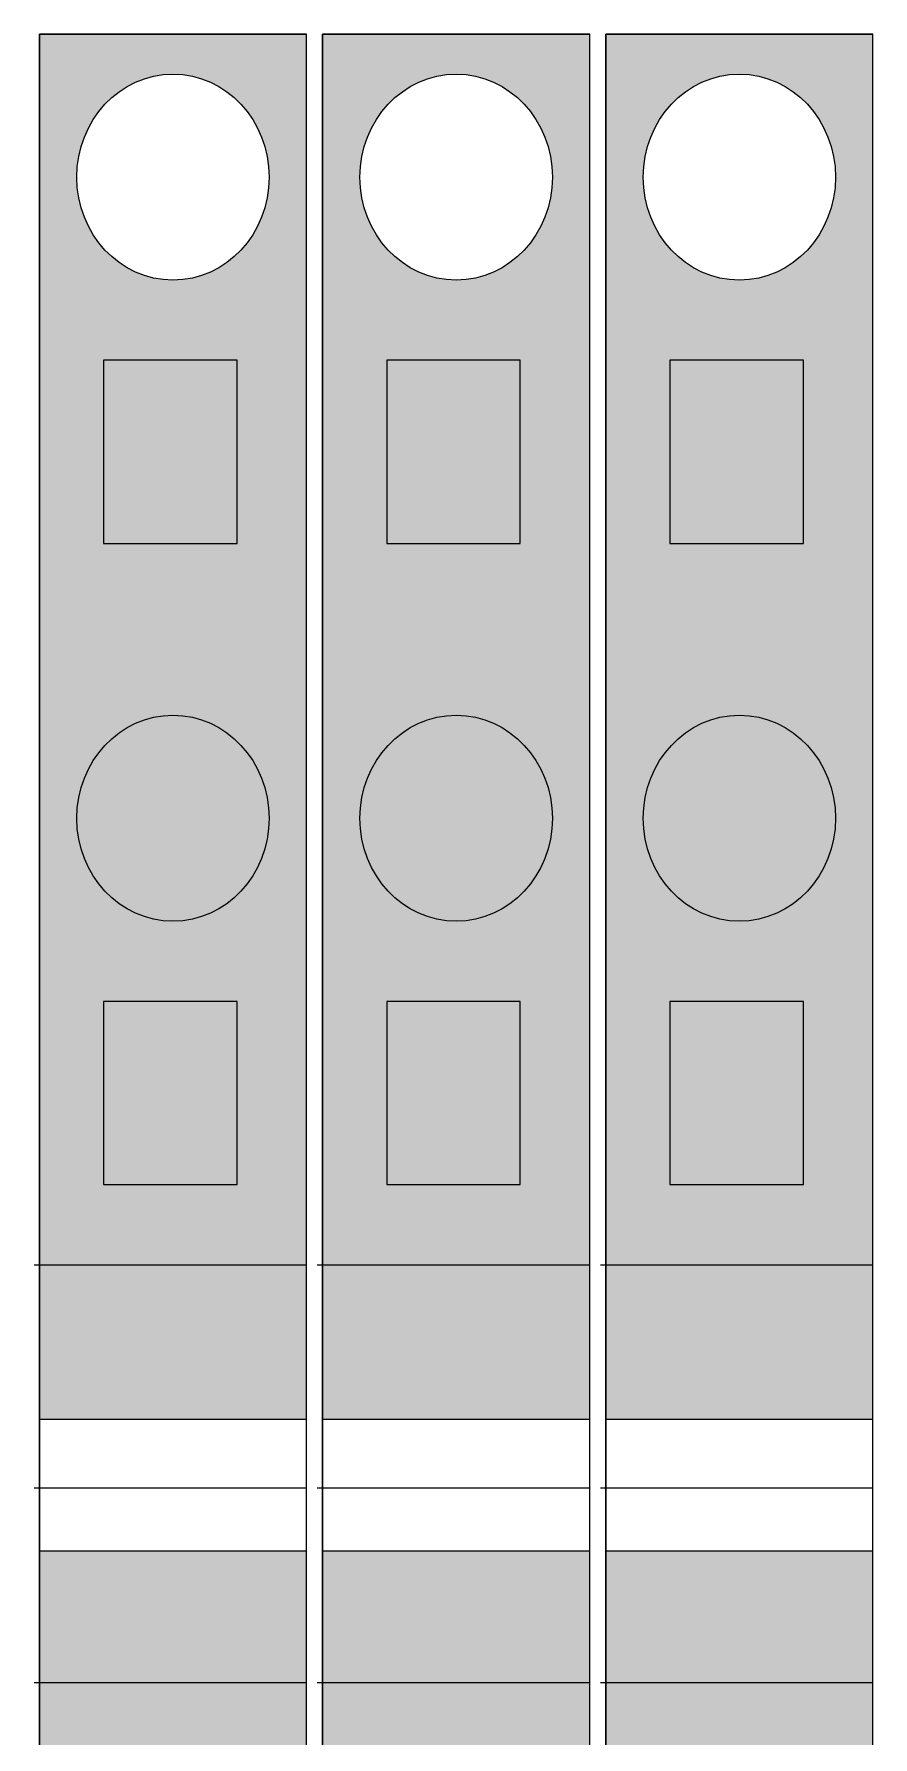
# Model space of a CAD drawing. Header units: millimetres. Extents: x 10 to 410, y 10 to 275.
# Drawn here: x 260.64 to 273.83, y 168.92 to 195.69 of the extents above; entities that cross this region are included whole.
import ezdxf

# ---------------------------------------------------------------- set-up
doc = ezdxf.new("R2010")
doc.units = ezdxf.units.MM
doc.linetypes.add('Caddy_Solid', pattern=[0])

# ---------------------------------------------------------------- blocks, each defined once
blk = doc.blocks.new('Blk229')
at = {"color": 253, "linetype": 'Caddy_Solid', "lineweight": 25, "true_color": 0xa0a0a4}
for p, q in [((263.836, 190.56), (261.736, 190.56)), ((261.736, 190.56), (261.736, 187.68)), ((263.836, 187.68), (263.836, 190.56)), ((261.736, 187.68), (263.836, 187.68))]:
    blk.add_line(p, q, dxfattribs=at)
blk = doc.blocks.new('Blk231')
at = {"color": 253, "linetype": 'Caddy_Solid', "lineweight": 25, "true_color": 0xa0a0a4}
for p, q in [((263.836, 180.48), (261.736, 180.48)), ((261.736, 180.48), (261.736, 177.6)), ((263.836, 177.6), (263.836, 180.48)), ((261.736, 177.6), (263.836, 177.6))]:
    blk.add_line(p, q, dxfattribs=at)
blk = doc.blocks.new('Blk233')
at = {"linetype": 'Caddy_Solid', "lineweight": 25}
for p, q in [((264.928, 195.69), (260.728, 195.69)), ((260.728, 195.69), (260.728, 150.69)), ((264.928, 150.69), (264.928, 195.69))]:
    blk.add_line(p, q, dxfattribs=at)
blk = doc.blocks.new('Blk234')
at = {"linetype": 'Caddy_Solid', "lineweight": 25}
for p, q in [((263.836, 190.56), (261.736, 190.56)), ((261.736, 190.56), (261.736, 187.68)), ((263.836, 187.68), (263.836, 190.56)), ((261.736, 187.68), (263.836, 187.68))]:
    blk.add_line(p, q, dxfattribs=at)
blk = doc.blocks.new('Blk235')
at = {"linetype": 'Caddy_Solid', "lineweight": 25}
for p, q in [((263.836, 180.48), (261.736, 180.48)), ((261.736, 180.48), (261.736, 177.6)), ((263.836, 177.6), (263.836, 180.48)), ((261.736, 177.6), (263.836, 177.6))]:
    blk.add_line(p, q, dxfattribs=at)
blk = doc.blocks.new('Blk228')
for color, points in [(253, [(264.928, 195.69), (264.928, 176.34), (260.728, 176.34), (260.728, 195.69), (264.928, 195.69), (263.836, 187.68), (261.736, 187.68), (261.736, 190.56), (263.836, 190.56), (263.836, 187.68), (264.928, 195.69), (262.96, 184.974), (262.828, 184.98), (262.696, 184.974), (262.565, 184.955), (262.437, 184.925), (262.311, 184.882), (262.189, 184.828), (262.072, 184.763), (261.961, 184.687), (261.856, 184.601), (261.759, 184.505), (261.67, 184.401), (261.589, 184.289), (261.519, 184.17), (261.458, 184.045), (261.407, 183.914), (261.368, 183.779), (261.339, 183.641), (261.322, 183.501), (261.316, 183.36), (261.322, 183.219), (261.339, 183.079), (261.368, 182.941), (261.407, 182.806), (261.458, 182.675), (261.519, 182.55), (261.589, 182.431), (261.67, 182.319), (261.759, 182.214), (261.856, 182.119), (261.961, 182.033), (262.072, 181.957), (262.189, 181.892), (262.311, 181.838), (262.437, 181.795), (262.565, 181.765), (262.696, 181.746), (262.828, 181.74), (262.96, 181.746), (263.091, 181.765), (263.219, 181.795), (263.345, 181.838), (263.467, 181.892), (263.584, 181.957), (263.695, 182.033), (263.8, 182.119), (263.897, 182.214), (263.986, 182.319), (264.067, 182.431), (264.137, 182.55), (264.198, 182.675), (264.249, 182.806), (264.288, 182.941), (264.317, 183.079), (264.334, 183.219), (264.34, 183.36), (264.334, 183.501), (264.317, 183.641), (264.288, 183.779), (264.249, 183.914), (264.198, 184.045), (264.137, 184.17), (264.067, 184.289), (263.986, 184.401), (263.897, 184.505), (263.8, 184.601), (263.695, 184.687), (263.584, 184.763), (263.467, 184.828), (263.345, 184.882), (263.219, 184.925), (263.091, 184.955), (262.96, 184.974), (264.928, 195.69), (263.836, 180.48), (261.736, 180.48), (261.736, 177.6), (263.836, 177.6), (263.836, 180.48), (264.928, 195.69), (262.828, 191.82), (262.96, 191.826), (263.091, 191.845), (263.219, 191.875), (263.345, 191.918), (263.467, 191.972), (263.584, 192.037), (263.695, 192.113), (263.8, 192.199), (263.897, 192.294), (263.986, 192.399), (264.067, 192.511), (264.137, 192.63), (264.198, 192.755), (264.249, 192.886), (264.288, 193.021), (264.317, 193.159), (264.334, 193.299), (264.34, 193.44), (264.334, 193.581), (264.317, 193.721), (264.288, 193.859), (264.249, 193.994), (264.198, 194.125), (264.137, 194.25), (264.067, 194.369), (263.986, 194.481), (263.897, 194.586), (263.8, 194.681), (263.695, 194.767), (263.584, 194.843), (263.467, 194.908), (263.345, 194.962), (263.219, 195.005), (263.091, 195.035), (262.96, 195.054), (262.828, 195.06), (262.696, 195.054), (262.565, 195.035), (262.437, 195.005), (262.311, 194.962), (262.189, 194.908), (262.072, 194.843), (261.961, 194.767), (261.856, 194.681), (261.759, 194.586), (261.67, 194.481), (261.589, 194.369), (261.519, 194.25), (261.458, 194.125), (261.407, 193.994), (261.368, 193.859), (261.339, 193.721), (261.322, 193.581), (261.316, 193.44), (261.322, 193.299), (261.339, 193.159), (261.368, 193.021), (261.407, 192.886), (261.458, 192.755), (261.519, 192.63), (261.589, 192.511), (261.67, 192.399), (261.759, 192.294), (261.856, 192.199), (261.961, 192.113), (262.072, 192.037), (262.189, 191.972), (262.311, 191.918), (262.437, 191.875), (262.565, 191.845), (262.696, 191.826), (262.828, 191.82)]), (9, [(264.928, 176.34), (264.928, 195.69), (260.728, 195.69), (260.728, 176.34), (264.928, 176.34), (263.345, 181.838), (263.467, 181.892), (263.584, 181.957), (263.695, 182.033), (263.8, 182.119), (263.897, 182.214), (263.986, 182.319), (264.067, 182.431), (264.137, 182.55), (264.198, 182.675), (264.249, 182.806), (264.288, 182.941), (264.317, 183.079), (264.334, 183.219), (264.34, 183.36), (264.334, 183.501), (264.317, 183.641), (264.288, 183.779), (264.249, 183.914), (264.198, 184.045), (264.137, 184.17), (264.067, 184.289), (263.986, 184.401), (263.897, 184.505), (263.8, 184.601), (263.695, 184.687), (263.584, 184.763), (263.467, 184.828), (263.345, 184.882), (263.219, 184.925), (263.091, 184.955), (262.96, 184.974), (262.828, 184.98), (262.696, 184.974), (262.565, 184.955), (262.437, 184.925), (262.311, 184.882), (262.189, 184.828), (262.072, 184.763), (261.961, 184.687), (261.856, 184.601), (261.759, 184.505), (261.67, 184.401), (261.589, 184.289), (261.519, 184.17), (261.458, 184.045), (261.407, 183.914), (261.368, 183.779), (261.339, 183.641), (261.322, 183.501), (261.316, 183.36), (261.322, 183.219), (261.339, 183.079), (261.368, 182.941), (261.407, 182.806), (261.458, 182.675), (261.519, 182.55), (261.589, 182.431), (261.67, 182.319), (261.759, 182.214), (261.856, 182.119), (261.961, 182.033), (262.072, 181.957), (262.189, 181.892), (262.311, 181.838), (262.437, 181.795), (262.565, 181.765), (262.696, 181.746), (262.828, 181.74), (262.96, 181.746), (263.091, 181.765), (263.219, 181.795), (263.345, 181.838), (264.928, 176.34), (263.836, 180.48), (261.736, 180.48), (261.736, 177.6), (263.836, 177.6), (263.836, 180.48), (264.928, 176.34), (263.836, 187.68), (261.736, 187.68), (261.736, 190.56), (263.836, 190.56), (263.836, 187.68), (264.928, 176.34), (262.96, 191.826), (262.828, 191.82), (262.696, 191.826), (262.565, 191.845), (262.437, 191.875), (262.311, 191.918), (262.189, 191.972), (262.072, 192.037), (261.961, 192.113), (261.856, 192.199), (261.759, 192.294), (261.67, 192.399), (261.589, 192.511), (261.519, 192.63), (261.458, 192.755), (261.407, 192.886), (261.368, 193.021), (261.339, 193.159), (261.322, 193.299), (261.316, 193.44), (261.322, 193.581), (261.339, 193.721), (261.368, 193.859), (261.407, 193.994), (261.458, 194.125), (261.519, 194.25), (261.589, 194.369), (261.67, 194.481), (261.759, 194.586), (261.856, 194.681), (261.961, 194.767), (262.072, 194.843), (262.189, 194.908), (262.311, 194.962), (262.437, 195.005), (262.565, 195.035), (262.696, 195.054), (262.828, 195.06), (262.96, 195.054), (263.091, 195.035), (263.219, 195.005), (263.345, 194.962), (263.467, 194.908), (263.584, 194.843), (263.695, 194.767), (263.8, 194.681), (263.897, 194.586), (263.986, 194.481), (264.067, 194.369), (264.137, 194.25), (264.198, 194.125), (264.249, 193.994), (264.288, 193.859), (264.317, 193.721), (264.334, 193.581), (264.34, 193.44), (264.334, 193.299), (264.317, 193.159), (264.288, 193.021), (264.249, 192.886), (264.198, 192.755), (264.137, 192.63), (264.067, 192.511), (263.986, 192.399), (263.897, 192.294), (263.8, 192.199), (263.695, 192.113), (263.584, 192.037), (263.467, 191.972), (263.345, 191.918), (263.219, 191.875), (263.091, 191.845), (262.96, 191.826)]), (253, [(260.728, 173.91), (264.928, 173.91), (264.928, 176.34), (260.728, 176.34)]), (9, [(264.928, 176.34), (260.728, 176.34), (260.728, 173.91), (264.928, 173.91)]), (253, [(260.728, 169.77), (264.928, 169.77), (264.928, 171.84), (260.728, 171.84)]), (9, [(260.728, 169.77), (264.928, 169.77), (264.928, 171.84), (260.728, 171.84)]), (253, [(264.928, 150.69), (264.928, 169.77), (260.728, 169.77), (260.728, 150.69), (264.928, 150.69), (263.5, 154.073), (263.611, 153.997), (263.716, 153.911), (263.813, 153.816), (263.902, 153.711), (263.983, 153.599), (264.053, 153.48), (264.114, 153.355), (264.165, 153.224), (264.205, 153.089), (264.233, 152.951), (264.25, 152.811), (264.256, 152.67), (264.25, 152.529), (264.233, 152.389), (264.205, 152.251), (264.165, 152.116), (264.114, 151.985), (264.053, 151.86), (263.983, 151.741), (263.902, 151.629), (263.813, 151.524), (263.716, 151.429), (263.611, 151.343), (263.5, 151.267), (263.383, 151.202), (263.261, 151.148), (263.135, 151.105), (263.007, 151.075), (262.876, 151.056), (262.744, 151.05), (262.612, 151.056), (262.481, 151.075), (262.353, 151.105), (262.227, 151.148), (262.105, 151.202), (261.988, 151.267), (261.877, 151.343), (261.772, 151.429), (261.675, 151.524), (261.586, 151.629), (261.506, 151.741), (261.435, 151.86), (261.374, 151.985), (261.323, 152.116), (261.284, 152.251), (261.255, 152.389), (261.238, 152.529), (261.232, 152.67), (261.238, 152.811), (261.255, 152.951), (261.284, 153.089), (261.323, 153.224), (261.374, 153.355), (261.435, 153.48), (261.506, 153.599), (261.586, 153.711), (261.675, 153.816), (261.772, 153.911), (261.877, 153.997), (261.988, 154.073), (262.105, 154.138), (262.227, 154.192), (262.353, 154.235), (262.481, 154.265), (262.612, 154.284), (262.744, 154.29), (262.876, 154.284), (263.007, 154.265), (263.135, 154.235), (263.261, 154.192), (263.383, 154.138), (263.5, 154.073), (264.928, 150.69), (263.836, 155.55), (261.736, 155.55), (261.736, 158.43), (263.836, 158.43), (263.836, 155.55), (264.928, 150.69), (263.007, 161.155), (262.876, 161.136), (262.744, 161.13), (262.612, 161.136), (262.481, 161.155), (262.353, 161.185), (262.227, 161.228), (262.105, 161.282), (261.988, 161.347), (261.877, 161.423), (261.772, 161.509), (261.675, 161.604), (261.586, 161.709), (261.506, 161.821), (261.435, 161.94), (261.374, 162.065), (261.323, 162.196), (261.284, 162.331), (261.255, 162.469), (261.238, 162.609), (261.232, 162.75), (261.238, 162.891), (261.255, 163.031), (261.284, 163.169), (261.323, 163.304), (261.374, 163.435), (261.435, 163.56), (261.506, 163.679), (261.586, 163.791), (261.675, 163.896), (261.772, 163.991), (261.877, 164.077), (261.988, 164.153), (262.105, 164.218), (262.227, 164.272), (262.353, 164.315), (262.481, 164.345), (262.612, 164.364), (262.744, 164.37), (262.876, 164.364), (263.007, 164.345), (263.135, 164.315), (263.261, 164.272), (263.383, 164.218), (263.5, 164.153), (263.611, 164.077), (263.716, 163.991), (263.813, 163.896), (263.902, 163.791), (263.983, 163.679), (264.053, 163.56), (264.114, 163.435), (264.165, 163.304), (264.205, 163.169), (264.233, 163.031), (264.25, 162.891), (264.256, 162.75), (264.25, 162.609), (264.233, 162.469), (264.205, 162.331), (264.165, 162.196), (264.114, 162.065), (264.053, 161.94), (263.983, 161.821), (263.902, 161.709), (263.813, 161.604), (263.716, 161.509), (263.611, 161.423), (263.5, 161.347), (263.383, 161.282), (263.261, 161.228), (263.135, 161.185), (263.007, 161.155), (264.928, 150.69), (263.836, 165.36), (261.736, 165.36), (261.736, 168.24), (263.836, 168.24), (263.836, 165.36)]), (9, [(264.928, 169.77), (264.928, 150.69), (260.728, 150.69), (260.728, 169.77), (264.928, 169.77), (263.135, 164.315), (263.261, 164.272), (263.383, 164.218), (263.5, 164.153), (263.611, 164.077), (263.716, 163.991), (263.813, 163.896), (263.902, 163.791), (263.983, 163.679), (264.053, 163.56), (264.114, 163.435), (264.165, 163.304), (264.205, 163.169), (264.233, 163.031), (264.25, 162.891), (264.256, 162.75), (264.25, 162.609), (264.233, 162.469), (264.205, 162.331), (264.165, 162.196), (264.114, 162.065), (264.053, 161.94), (263.983, 161.821), (263.902, 161.709), (263.813, 161.604), (263.716, 161.509), (263.611, 161.423), (263.5, 161.347), (263.383, 161.282), (263.261, 161.228), (263.135, 161.185), (263.007, 161.155), (262.876, 161.136), (262.744, 161.13), (262.612, 161.136), (262.481, 161.155), (262.353, 161.185), (262.227, 161.228), (262.105, 161.282), (261.988, 161.347), (261.877, 161.423), (261.772, 161.509), (261.675, 161.604), (261.586, 161.709), (261.506, 161.821), (261.435, 161.94), (261.374, 162.065), (261.323, 162.196), (261.284, 162.331), (261.255, 162.469), (261.238, 162.609), (261.232, 162.75), (261.238, 162.891), (261.255, 163.031), (261.284, 163.169), (261.323, 163.304), (261.374, 163.435), (261.435, 163.56), (261.506, 163.679), (261.586, 163.791), (261.675, 163.896), (261.772, 163.991), (261.877, 164.077), (261.988, 164.153), (262.105, 164.218), (262.227, 164.272), (262.353, 164.315), (262.481, 164.345), (262.612, 164.364), (262.744, 164.37), (262.876, 164.364), (263.007, 164.345), (263.135, 164.315), (264.928, 169.77), (263.836, 165.36), (261.736, 165.36), (261.736, 168.24), (263.836, 168.24), (263.836, 165.36), (264.928, 169.77), (263.836, 158.43), (261.736, 158.43), (261.736, 155.55), (263.836, 155.55), (263.836, 158.43), (264.928, 169.77), (262.876, 154.284), (262.744, 154.29), (262.612, 154.284), (262.481, 154.265), (262.353, 154.235), (262.227, 154.192), (262.105, 154.138), (261.988, 154.073), (261.877, 153.997), (261.772, 153.911), (261.675, 153.816), (261.586, 153.711), (261.506, 153.599), (261.435, 153.48), (261.374, 153.355), (261.323, 153.224), (261.284, 153.089), (261.255, 152.951), (261.238, 152.811), (261.232, 152.67), (261.238, 152.529), (261.255, 152.389), (261.284, 152.251), (261.323, 152.116), (261.374, 151.985), (261.435, 151.86), (261.506, 151.741), (261.586, 151.629), (261.675, 151.524), (261.772, 151.429), (261.877, 151.343), (261.988, 151.267), (262.105, 151.202), (262.227, 151.148), (262.353, 151.105), (262.481, 151.075), (262.612, 151.056), (262.744, 151.05), (262.876, 151.056), (263.007, 151.075), (263.135, 151.105), (263.261, 151.148), (263.383, 151.202), (263.5, 151.267), (263.611, 151.343), (263.716, 151.429), (263.813, 151.524), (263.902, 151.629), (263.983, 151.741), (264.053, 151.86), (264.114, 151.985), (264.165, 152.116), (264.205, 152.251), (264.233, 152.389), (264.25, 152.529), (264.256, 152.67), (264.25, 152.811), (264.233, 152.951), (264.205, 153.089), (264.165, 153.224), (264.114, 153.355), (264.053, 153.48), (263.983, 153.599), (263.902, 153.711), (263.813, 153.816), (263.716, 153.911), (263.611, 153.997), (263.5, 154.073), (263.383, 154.138), (263.261, 154.192), (263.135, 154.235), (263.007, 154.265), (262.876, 154.284)])]:
    blk.add_hatch(color=color).paths.add_polyline_path(points)
at = {"color": 253, "linetype": 'Caddy_Solid', "lineweight": 25, "true_color": 0xa0a0a4}
for p, q in [((260.728, 195.69), (264.928, 195.69)), ((260.728, 150.69), (260.728, 195.69)), ((260.644, 176.34), (264.928, 176.34)), ((260.728, 173.91), (264.928, 173.91)), ((260.644, 172.83), (264.928, 172.83)), ((260.728, 171.84), (264.928, 171.84)), ((260.644, 169.77), (264.928, 169.77))]:
    blk.add_line(p, q, dxfattribs=at)
at = {"linetype": 'Caddy_Solid', "lineweight": 25}
for p, q in [((260.728, 176.34), (264.928, 176.34)), ((260.728, 173.91), (264.928, 173.91)), ((260.728, 172.83), (264.928, 172.83)), ((260.728, 169.77), (264.928, 169.77))]:
    blk.add_line(p, q, dxfattribs=at)
at = {"color": 253, "linetype": 'Caddy_Solid', "lineweight": 25, "true_color": 0xa0a0a4}
for centre in [(262.828, 193.44), (262.828, 183.36)]:
    blk.add_ellipse(centre, major_axis=(0, 1.62), ratio=0.933334, dxfattribs=at)
at = {"linetype": 'Caddy_Solid', "lineweight": 25}
for centre in [(262.828, 193.44), (262.828, 183.36)]:
    blk.add_ellipse(centre, major_axis=(0, 1.62), ratio=0.933333, dxfattribs=at)
for name in ['Blk233', 'Blk229', 'Blk234', 'Blk231', 'Blk235']:
    blk.add_blockref(name, (0, 0, 1))
blk = doc.blocks.new('Blk239')
at = {"color": 253, "linetype": 'Caddy_Solid', "lineweight": 25, "true_color": 0xa0a0a4}
for p, q in [((268.288, 190.56), (266.188, 190.56)), ((266.188, 190.56), (266.188, 187.68)), ((268.288, 187.68), (268.288, 190.56)), ((266.188, 187.68), (268.288, 187.68))]:
    blk.add_line(p, q, dxfattribs=at)
blk = doc.blocks.new('Blk241')
at = {"color": 253, "linetype": 'Caddy_Solid', "lineweight": 25, "true_color": 0xa0a0a4}
for p, q in [((268.288, 180.48), (266.188, 180.48)), ((266.188, 180.48), (266.188, 177.6)), ((268.288, 177.6), (268.288, 180.48)), ((266.188, 177.6), (268.288, 177.6))]:
    blk.add_line(p, q, dxfattribs=at)
blk = doc.blocks.new('Blk243')
at = {"linetype": 'Caddy_Solid', "lineweight": 25}
for p, q in [((269.38, 195.69), (265.18, 195.69)), ((265.18, 195.69), (265.18, 150.69)), ((269.38, 150.69), (269.38, 195.69))]:
    blk.add_line(p, q, dxfattribs=at)
blk = doc.blocks.new('Blk244')
at = {"linetype": 'Caddy_Solid', "lineweight": 25}
for p, q in [((268.288, 190.56), (266.188, 190.56)), ((266.188, 190.56), (266.188, 187.68)), ((268.288, 187.68), (268.288, 190.56)), ((266.188, 187.68), (268.288, 187.68))]:
    blk.add_line(p, q, dxfattribs=at)
blk = doc.blocks.new('Blk245')
at = {"linetype": 'Caddy_Solid', "lineweight": 25}
for p, q in [((268.288, 180.48), (266.188, 180.48)), ((266.188, 180.48), (266.188, 177.6)), ((268.288, 177.6), (268.288, 180.48)), ((266.188, 177.6), (268.288, 177.6))]:
    blk.add_line(p, q, dxfattribs=at)
blk = doc.blocks.new('Blk238')
for color, points in [(253, [(269.38, 195.69), (269.38, 176.34), (265.18, 176.34), (265.18, 195.69), (269.38, 195.69), (268.288, 187.68), (266.188, 187.68), (266.188, 190.56), (268.288, 190.56), (268.288, 187.68), (269.38, 195.69), (267.412, 184.974), (267.28, 184.98), (267.148, 184.974), (267.017, 184.955), (266.889, 184.925), (266.763, 184.882), (266.641, 184.828), (266.524, 184.763), (266.413, 184.687), (266.308, 184.601), (266.211, 184.505), (266.122, 184.401), (266.041, 184.289), (265.971, 184.17), (265.91, 184.045), (265.859, 183.914), (265.82, 183.779), (265.791, 183.641), (265.774, 183.501), (265.768, 183.36), (265.774, 183.219), (265.791, 183.079), (265.82, 182.941), (265.859, 182.806), (265.91, 182.675), (265.971, 182.55), (266.041, 182.431), (266.122, 182.319), (266.211, 182.214), (266.308, 182.119), (266.413, 182.033), (266.524, 181.957), (266.641, 181.892), (266.763, 181.838), (266.889, 181.795), (267.017, 181.765), (267.148, 181.746), (267.28, 181.74), (267.412, 181.746), (267.543, 181.765), (267.671, 181.795), (267.797, 181.838), (267.919, 181.892), (268.036, 181.957), (268.147, 182.033), (268.252, 182.119), (268.349, 182.214), (268.438, 182.319), (268.519, 182.431), (268.589, 182.55), (268.65, 182.675), (268.701, 182.806), (268.74, 182.941), (268.769, 183.079), (268.786, 183.219), (268.792, 183.36), (268.786, 183.501), (268.769, 183.641), (268.74, 183.779), (268.701, 183.914), (268.65, 184.045), (268.589, 184.17), (268.519, 184.289), (268.438, 184.401), (268.349, 184.505), (268.252, 184.601), (268.147, 184.687), (268.036, 184.763), (267.919, 184.828), (267.797, 184.882), (267.671, 184.925), (267.543, 184.955), (267.412, 184.974), (269.38, 195.69), (268.288, 180.48), (266.188, 180.48), (266.188, 177.6), (268.288, 177.6), (268.288, 180.48), (269.38, 195.69), (267.28, 191.82), (267.412, 191.826), (267.543, 191.845), (267.671, 191.875), (267.797, 191.918), (267.919, 191.972), (268.036, 192.037), (268.147, 192.113), (268.252, 192.199), (268.349, 192.294), (268.438, 192.399), (268.519, 192.511), (268.589, 192.63), (268.65, 192.755), (268.701, 192.886), (268.74, 193.021), (268.769, 193.159), (268.786, 193.299), (268.792, 193.44), (268.786, 193.581), (268.769, 193.721), (268.74, 193.859), (268.701, 193.994), (268.65, 194.125), (268.589, 194.25), (268.519, 194.369), (268.438, 194.481), (268.349, 194.586), (268.252, 194.681), (268.147, 194.767), (268.036, 194.843), (267.919, 194.908), (267.797, 194.962), (267.671, 195.005), (267.543, 195.035), (267.412, 195.054), (267.28, 195.06), (267.148, 195.054), (267.017, 195.035), (266.889, 195.005), (266.763, 194.962), (266.641, 194.908), (266.524, 194.843), (266.413, 194.767), (266.308, 194.681), (266.211, 194.586), (266.122, 194.481), (266.041, 194.369), (265.971, 194.25), (265.91, 194.125), (265.859, 193.994), (265.82, 193.859), (265.791, 193.721), (265.774, 193.581), (265.768, 193.44), (265.774, 193.299), (265.791, 193.159), (265.82, 193.021), (265.859, 192.886), (265.91, 192.755), (265.971, 192.63), (266.041, 192.511), (266.122, 192.399), (266.211, 192.294), (266.308, 192.199), (266.413, 192.113), (266.524, 192.037), (266.641, 191.972), (266.763, 191.918), (266.889, 191.875), (267.017, 191.845), (267.148, 191.826), (267.28, 191.82)]), (9, [(269.38, 176.34), (269.38, 195.69), (265.18, 195.69), (265.18, 176.34), (269.38, 176.34), (267.797, 181.838), (267.919, 181.892), (268.036, 181.957), (268.147, 182.033), (268.252, 182.119), (268.349, 182.214), (268.438, 182.319), (268.519, 182.431), (268.589, 182.55), (268.65, 182.675), (268.701, 182.806), (268.74, 182.941), (268.769, 183.079), (268.786, 183.219), (268.792, 183.36), (268.786, 183.501), (268.769, 183.641), (268.74, 183.779), (268.701, 183.914), (268.65, 184.045), (268.589, 184.17), (268.519, 184.289), (268.438, 184.401), (268.349, 184.505), (268.252, 184.601), (268.147, 184.687), (268.036, 184.763), (267.919, 184.828), (267.797, 184.882), (267.671, 184.925), (267.543, 184.955), (267.412, 184.974), (267.28, 184.98), (267.148, 184.974), (267.017, 184.955), (266.889, 184.925), (266.763, 184.882), (266.641, 184.828), (266.524, 184.763), (266.413, 184.687), (266.308, 184.601), (266.211, 184.505), (266.122, 184.401), (266.041, 184.289), (265.971, 184.17), (265.91, 184.045), (265.859, 183.914), (265.82, 183.779), (265.791, 183.641), (265.774, 183.501), (265.768, 183.36), (265.774, 183.219), (265.791, 183.079), (265.82, 182.941), (265.859, 182.806), (265.91, 182.675), (265.971, 182.55), (266.041, 182.431), (266.122, 182.319), (266.211, 182.214), (266.308, 182.119), (266.413, 182.033), (266.524, 181.957), (266.641, 181.892), (266.763, 181.838), (266.889, 181.795), (267.017, 181.765), (267.148, 181.746), (267.28, 181.74), (267.412, 181.746), (267.543, 181.765), (267.671, 181.795), (267.797, 181.838), (269.38, 176.34), (268.288, 180.48), (266.188, 180.48), (266.188, 177.6), (268.288, 177.6), (268.288, 180.48), (269.38, 176.34), (268.288, 187.68), (266.188, 187.68), (266.188, 190.56), (268.288, 190.56), (268.288, 187.68), (269.38, 176.34), (267.412, 191.826), (267.28, 191.82), (267.148, 191.826), (267.017, 191.845), (266.889, 191.875), (266.763, 191.918), (266.641, 191.972), (266.524, 192.037), (266.413, 192.113), (266.308, 192.199), (266.211, 192.294), (266.122, 192.399), (266.041, 192.511), (265.971, 192.63), (265.91, 192.755), (265.859, 192.886), (265.82, 193.021), (265.791, 193.159), (265.774, 193.299), (265.768, 193.44), (265.774, 193.581), (265.791, 193.721), (265.82, 193.859), (265.859, 193.994), (265.91, 194.125), (265.971, 194.25), (266.041, 194.369), (266.122, 194.481), (266.211, 194.586), (266.308, 194.681), (266.413, 194.767), (266.524, 194.843), (266.641, 194.908), (266.763, 194.962), (266.889, 195.005), (267.017, 195.035), (267.148, 195.054), (267.28, 195.06), (267.412, 195.054), (267.543, 195.035), (267.671, 195.005), (267.797, 194.962), (267.919, 194.908), (268.036, 194.843), (268.147, 194.767), (268.252, 194.681), (268.349, 194.586), (268.438, 194.481), (268.519, 194.369), (268.589, 194.25), (268.65, 194.125), (268.701, 193.994), (268.74, 193.859), (268.769, 193.721), (268.786, 193.581), (268.792, 193.44), (268.786, 193.299), (268.769, 193.159), (268.74, 193.021), (268.701, 192.886), (268.65, 192.755), (268.589, 192.63), (268.519, 192.511), (268.438, 192.399), (268.349, 192.294), (268.252, 192.199), (268.147, 192.113), (268.036, 192.037), (267.919, 191.972), (267.797, 191.918), (267.671, 191.875), (267.543, 191.845), (267.412, 191.826)]), (253, [(265.18, 173.91), (269.38, 173.91), (269.38, 176.34), (265.18, 176.34)]), (9, [(269.38, 176.34), (265.18, 176.34), (265.18, 173.91), (269.38, 173.91)]), (253, [(265.18, 169.77), (269.38, 169.77), (269.38, 171.84), (265.18, 171.84)]), (9, [(265.18, 169.77), (269.38, 169.77), (269.38, 171.84), (265.18, 171.84)]), (253, [(269.38, 150.69), (269.38, 169.77), (265.18, 169.77), (265.18, 150.69), (269.38, 150.69), (267.952, 154.073), (268.063, 153.997), (268.168, 153.911), (268.265, 153.816), (268.354, 153.711), (268.435, 153.599), (268.505, 153.48), (268.566, 153.355), (268.617, 153.224), (268.657, 153.089), (268.685, 152.951), (268.702, 152.811), (268.708, 152.67), (268.702, 152.529), (268.685, 152.389), (268.657, 152.251), (268.617, 152.116), (268.566, 151.985), (268.505, 151.86), (268.435, 151.741), (268.354, 151.629), (268.265, 151.524), (268.168, 151.429), (268.063, 151.343), (267.952, 151.267), (267.835, 151.202), (267.713, 151.148), (267.587, 151.105), (267.459, 151.075), (267.328, 151.056), (267.196, 151.05), (267.064, 151.056), (266.933, 151.075), (266.805, 151.105), (266.679, 151.148), (266.557, 151.202), (266.44, 151.267), (266.329, 151.343), (266.224, 151.429), (266.127, 151.524), (266.038, 151.629), (265.958, 151.741), (265.887, 151.86), (265.826, 151.985), (265.775, 152.116), (265.736, 152.251), (265.707, 152.389), (265.69, 152.529), (265.684, 152.67), (265.69, 152.811), (265.707, 152.951), (265.736, 153.089), (265.775, 153.224), (265.826, 153.355), (265.887, 153.48), (265.958, 153.599), (266.038, 153.711), (266.127, 153.816), (266.224, 153.911), (266.329, 153.997), (266.44, 154.073), (266.557, 154.138), (266.679, 154.192), (266.805, 154.235), (266.933, 154.265), (267.064, 154.284), (267.196, 154.29), (267.328, 154.284), (267.459, 154.265), (267.587, 154.235), (267.713, 154.192), (267.835, 154.138), (267.952, 154.073), (269.38, 150.69), (268.288, 155.55), (266.188, 155.55), (266.188, 158.43), (268.288, 158.43), (268.288, 155.55), (269.38, 150.69), (267.459, 161.155), (267.328, 161.136), (267.196, 161.13), (267.064, 161.136), (266.933, 161.155), (266.805, 161.185), (266.679, 161.228), (266.557, 161.282), (266.44, 161.347), (266.329, 161.423), (266.224, 161.509), (266.127, 161.604), (266.038, 161.709), (265.958, 161.821), (265.887, 161.94), (265.826, 162.065), (265.775, 162.196), (265.736, 162.331), (265.707, 162.469), (265.69, 162.609), (265.684, 162.75), (265.69, 162.891), (265.707, 163.031), (265.736, 163.169), (265.775, 163.304), (265.826, 163.435), (265.887, 163.56), (265.958, 163.679), (266.038, 163.791), (266.127, 163.896), (266.224, 163.991), (266.329, 164.077), (266.44, 164.153), (266.557, 164.218), (266.679, 164.272), (266.805, 164.315), (266.933, 164.345), (267.064, 164.364), (267.196, 164.37), (267.328, 164.364), (267.459, 164.345), (267.587, 164.315), (267.713, 164.272), (267.835, 164.218), (267.952, 164.153), (268.063, 164.077), (268.168, 163.991), (268.265, 163.896), (268.354, 163.791), (268.435, 163.679), (268.505, 163.56), (268.566, 163.435), (268.617, 163.304), (268.657, 163.169), (268.685, 163.031), (268.702, 162.891), (268.708, 162.75), (268.702, 162.609), (268.685, 162.469), (268.657, 162.331), (268.617, 162.196), (268.566, 162.065), (268.505, 161.94), (268.435, 161.821), (268.354, 161.709), (268.265, 161.604), (268.168, 161.509), (268.063, 161.423), (267.952, 161.347), (267.835, 161.282), (267.713, 161.228), (267.587, 161.185), (267.459, 161.155), (269.38, 150.69), (268.288, 165.36), (266.188, 165.36), (266.188, 168.24), (268.288, 168.24), (268.288, 165.36)]), (9, [(269.38, 169.77), (269.38, 150.69), (265.18, 150.69), (265.18, 169.77), (269.38, 169.77), (267.587, 164.315), (267.713, 164.272), (267.835, 164.218), (267.952, 164.153), (268.063, 164.077), (268.168, 163.991), (268.265, 163.896), (268.354, 163.791), (268.435, 163.679), (268.505, 163.56), (268.566, 163.435), (268.617, 163.304), (268.657, 163.169), (268.685, 163.031), (268.702, 162.891), (268.708, 162.75), (268.702, 162.609), (268.685, 162.469), (268.657, 162.331), (268.617, 162.196), (268.566, 162.065), (268.505, 161.94), (268.435, 161.821), (268.354, 161.709), (268.265, 161.604), (268.168, 161.509), (268.063, 161.423), (267.952, 161.347), (267.835, 161.282), (267.713, 161.228), (267.587, 161.185), (267.459, 161.155), (267.328, 161.136), (267.196, 161.13), (267.064, 161.136), (266.933, 161.155), (266.805, 161.185), (266.679, 161.228), (266.557, 161.282), (266.44, 161.347), (266.329, 161.423), (266.224, 161.509), (266.127, 161.604), (266.038, 161.709), (265.958, 161.821), (265.887, 161.94), (265.826, 162.065), (265.775, 162.196), (265.736, 162.331), (265.707, 162.469), (265.69, 162.609), (265.684, 162.75), (265.69, 162.891), (265.707, 163.031), (265.736, 163.169), (265.775, 163.304), (265.826, 163.435), (265.887, 163.56), (265.958, 163.679), (266.038, 163.791), (266.127, 163.896), (266.224, 163.991), (266.329, 164.077), (266.44, 164.153), (266.557, 164.218), (266.679, 164.272), (266.805, 164.315), (266.933, 164.345), (267.064, 164.364), (267.196, 164.37), (267.328, 164.364), (267.459, 164.345), (267.587, 164.315), (269.38, 169.77), (268.288, 165.36), (266.188, 165.36), (266.188, 168.24), (268.288, 168.24), (268.288, 165.36), (269.38, 169.77), (268.288, 158.43), (266.188, 158.43), (266.188, 155.55), (268.288, 155.55), (268.288, 158.43), (269.38, 169.77), (267.328, 154.284), (267.196, 154.29), (267.064, 154.284), (266.933, 154.265), (266.805, 154.235), (266.679, 154.192), (266.557, 154.138), (266.44, 154.073), (266.329, 153.997), (266.224, 153.911), (266.127, 153.816), (266.038, 153.711), (265.958, 153.599), (265.887, 153.48), (265.826, 153.355), (265.775, 153.224), (265.736, 153.089), (265.707, 152.951), (265.69, 152.811), (265.684, 152.67), (265.69, 152.529), (265.707, 152.389), (265.736, 152.251), (265.775, 152.116), (265.826, 151.985), (265.887, 151.86), (265.958, 151.741), (266.038, 151.629), (266.127, 151.524), (266.224, 151.429), (266.329, 151.343), (266.44, 151.267), (266.557, 151.202), (266.679, 151.148), (266.805, 151.105), (266.933, 151.075), (267.064, 151.056), (267.196, 151.05), (267.328, 151.056), (267.459, 151.075), (267.587, 151.105), (267.713, 151.148), (267.835, 151.202), (267.952, 151.267), (268.063, 151.343), (268.168, 151.429), (268.265, 151.524), (268.354, 151.629), (268.435, 151.741), (268.505, 151.86), (268.566, 151.985), (268.617, 152.116), (268.657, 152.251), (268.685, 152.389), (268.702, 152.529), (268.708, 152.67), (268.702, 152.811), (268.685, 152.951), (268.657, 153.089), (268.617, 153.224), (268.566, 153.355), (268.505, 153.48), (268.435, 153.599), (268.354, 153.711), (268.265, 153.816), (268.168, 153.911), (268.063, 153.997), (267.952, 154.073), (267.835, 154.138), (267.713, 154.192), (267.587, 154.235), (267.459, 154.265), (267.328, 154.284)])]:
    blk.add_hatch(color=color).paths.add_polyline_path(points)
at = {"color": 253, "linetype": 'Caddy_Solid', "lineweight": 25, "true_color": 0xa0a0a4}
for p, q in [((265.18, 195.69), (269.38, 195.69)), ((265.18, 150.69), (265.18, 195.69)), ((265.096, 176.34), (269.38, 176.34)), ((265.18, 173.91), (269.38, 173.91)), ((265.096, 172.83), (269.38, 172.83)), ((265.18, 171.84), (269.38, 171.84)), ((265.096, 169.77), (269.38, 169.77))]:
    blk.add_line(p, q, dxfattribs=at)
at = {"linetype": 'Caddy_Solid', "lineweight": 25}
for p, q in [((265.18, 176.34), (269.38, 176.34)), ((265.18, 173.91), (269.38, 173.91)), ((265.18, 172.83), (269.38, 172.83)), ((265.18, 169.77), (269.38, 169.77))]:
    blk.add_line(p, q, dxfattribs=at)
at = {"color": 253, "linetype": 'Caddy_Solid', "lineweight": 25, "true_color": 0xa0a0a4}
for centre in [(267.28, 193.44), (267.28, 183.36)]:
    blk.add_ellipse(centre, major_axis=(0, 1.62), ratio=0.933334, dxfattribs=at)
at = {"linetype": 'Caddy_Solid', "lineweight": 25}
for centre in [(267.28, 193.44), (267.28, 183.36)]:
    blk.add_ellipse(centre, major_axis=(0, 1.62), ratio=0.933333, dxfattribs=at)
for name in ['Blk243', 'Blk239', 'Blk244', 'Blk241', 'Blk245']:
    blk.add_blockref(name, (0, 0, 1))
blk = doc.blocks.new('Blk249')
at = {"color": 253, "linetype": 'Caddy_Solid', "lineweight": 25, "true_color": 0xa0a0a4}
for p, q in [((272.74, 190.56), (270.64, 190.56)), ((270.64, 190.56), (270.64, 187.68)), ((272.74, 187.68), (272.74, 190.56)), ((270.64, 187.68), (272.74, 187.68))]:
    blk.add_line(p, q, dxfattribs=at)
blk = doc.blocks.new('Blk251')
at = {"color": 253, "linetype": 'Caddy_Solid', "lineweight": 25, "true_color": 0xa0a0a4}
for p, q in [((272.74, 180.48), (270.64, 180.48)), ((270.64, 180.48), (270.64, 177.6)), ((272.74, 177.6), (272.74, 180.48)), ((270.64, 177.6), (272.74, 177.6))]:
    blk.add_line(p, q, dxfattribs=at)
blk = doc.blocks.new('Blk253')
at = {"linetype": 'Caddy_Solid', "lineweight": 25}
for p, q in [((273.832, 195.69), (269.632, 195.69)), ((269.632, 195.69), (269.632, 150.69)), ((273.832, 150.69), (273.832, 195.69))]:
    blk.add_line(p, q, dxfattribs=at)
blk = doc.blocks.new('Blk254')
at = {"linetype": 'Caddy_Solid', "lineweight": 25}
for p, q in [((272.74, 190.56), (270.64, 190.56)), ((270.64, 190.56), (270.64, 187.68)), ((272.74, 187.68), (272.74, 190.56)), ((270.64, 187.68), (272.74, 187.68))]:
    blk.add_line(p, q, dxfattribs=at)
blk = doc.blocks.new('Blk255')
at = {"linetype": 'Caddy_Solid', "lineweight": 25}
for p, q in [((272.74, 180.48), (270.64, 180.48)), ((270.64, 180.48), (270.64, 177.6)), ((272.74, 177.6), (272.74, 180.48)), ((270.64, 177.6), (272.74, 177.6))]:
    blk.add_line(p, q, dxfattribs=at)
blk = doc.blocks.new('Blk248')
for color, points in [(253, [(273.832, 195.69), (273.832, 176.34), (269.632, 176.34), (269.632, 195.69), (273.832, 195.69), (272.74, 187.68), (270.64, 187.68), (270.64, 190.56), (272.74, 190.56), (272.74, 187.68), (273.832, 195.69), (271.864, 184.974), (271.732, 184.98), (271.6, 184.974), (271.469, 184.955), (271.341, 184.925), (271.215, 184.882), (271.093, 184.828), (270.976, 184.763), (270.865, 184.687), (270.76, 184.601), (270.663, 184.505), (270.574, 184.401), (270.493, 184.289), (270.423, 184.17), (270.362, 184.045), (270.311, 183.914), (270.272, 183.779), (270.243, 183.641), (270.226, 183.501), (270.22, 183.36), (270.226, 183.219), (270.243, 183.079), (270.272, 182.941), (270.311, 182.806), (270.362, 182.675), (270.423, 182.55), (270.493, 182.431), (270.574, 182.319), (270.663, 182.214), (270.76, 182.119), (270.865, 182.033), (270.976, 181.957), (271.093, 181.892), (271.215, 181.838), (271.341, 181.795), (271.469, 181.765), (271.6, 181.746), (271.732, 181.74), (271.864, 181.746), (271.995, 181.765), (272.123, 181.795), (272.249, 181.838), (272.371, 181.892), (272.488, 181.957), (272.599, 182.033), (272.704, 182.119), (272.801, 182.214), (272.89, 182.319), (272.971, 182.431), (273.041, 182.55), (273.102, 182.675), (273.153, 182.806), (273.192, 182.941), (273.221, 183.079), (273.238, 183.219), (273.244, 183.36), (273.238, 183.501), (273.221, 183.641), (273.192, 183.779), (273.153, 183.914), (273.102, 184.045), (273.041, 184.17), (272.971, 184.289), (272.89, 184.401), (272.801, 184.505), (272.704, 184.601), (272.599, 184.687), (272.488, 184.763), (272.371, 184.828), (272.249, 184.882), (272.123, 184.925), (271.995, 184.955), (271.864, 184.974), (273.832, 195.69), (272.74, 180.48), (270.64, 180.48), (270.64, 177.6), (272.74, 177.6), (272.74, 180.48), (273.832, 195.69), (271.732, 191.82), (271.864, 191.826), (271.995, 191.845), (272.123, 191.875), (272.249, 191.918), (272.371, 191.972), (272.488, 192.037), (272.599, 192.113), (272.704, 192.199), (272.801, 192.294), (272.89, 192.399), (272.971, 192.511), (273.041, 192.63), (273.102, 192.755), (273.153, 192.886), (273.192, 193.021), (273.221, 193.159), (273.238, 193.299), (273.244, 193.44), (273.238, 193.581), (273.221, 193.721), (273.192, 193.859), (273.153, 193.994), (273.102, 194.125), (273.041, 194.25), (272.971, 194.369), (272.89, 194.481), (272.801, 194.586), (272.704, 194.681), (272.599, 194.767), (272.488, 194.843), (272.371, 194.908), (272.249, 194.962), (272.123, 195.005), (271.995, 195.035), (271.864, 195.054), (271.732, 195.06), (271.6, 195.054), (271.469, 195.035), (271.341, 195.005), (271.215, 194.962), (271.093, 194.908), (270.976, 194.843), (270.865, 194.767), (270.76, 194.681), (270.663, 194.586), (270.574, 194.481), (270.493, 194.369), (270.423, 194.25), (270.362, 194.125), (270.311, 193.994), (270.272, 193.859), (270.243, 193.721), (270.226, 193.581), (270.22, 193.44), (270.226, 193.299), (270.243, 193.159), (270.272, 193.021), (270.311, 192.886), (270.362, 192.755), (270.423, 192.63), (270.493, 192.511), (270.574, 192.399), (270.663, 192.294), (270.76, 192.199), (270.865, 192.113), (270.976, 192.037), (271.093, 191.972), (271.215, 191.918), (271.341, 191.875), (271.469, 191.845), (271.6, 191.826), (271.732, 191.82)]), (9, [(273.832, 176.34), (273.832, 195.69), (269.632, 195.69), (269.632, 176.34), (273.832, 176.34), (272.249, 181.838), (272.371, 181.892), (272.488, 181.957), (272.599, 182.033), (272.704, 182.119), (272.801, 182.214), (272.89, 182.319), (272.971, 182.431), (273.041, 182.55), (273.102, 182.675), (273.153, 182.806), (273.192, 182.941), (273.221, 183.079), (273.238, 183.219), (273.244, 183.36), (273.238, 183.501), (273.221, 183.641), (273.192, 183.779), (273.153, 183.914), (273.102, 184.045), (273.041, 184.17), (272.971, 184.289), (272.89, 184.401), (272.801, 184.505), (272.704, 184.601), (272.599, 184.687), (272.488, 184.763), (272.371, 184.828), (272.249, 184.882), (272.123, 184.925), (271.995, 184.955), (271.864, 184.974), (271.732, 184.98), (271.6, 184.974), (271.469, 184.955), (271.341, 184.925), (271.215, 184.882), (271.093, 184.828), (270.976, 184.763), (270.865, 184.687), (270.76, 184.601), (270.663, 184.505), (270.574, 184.401), (270.493, 184.289), (270.423, 184.17), (270.362, 184.045), (270.311, 183.914), (270.272, 183.779), (270.243, 183.641), (270.226, 183.501), (270.22, 183.36), (270.226, 183.219), (270.243, 183.079), (270.272, 182.941), (270.311, 182.806), (270.362, 182.675), (270.423, 182.55), (270.493, 182.431), (270.574, 182.319), (270.663, 182.214), (270.76, 182.119), (270.865, 182.033), (270.976, 181.957), (271.093, 181.892), (271.215, 181.838), (271.341, 181.795), (271.469, 181.765), (271.6, 181.746), (271.732, 181.74), (271.864, 181.746), (271.995, 181.765), (272.123, 181.795), (272.249, 181.838), (273.832, 176.34), (272.74, 180.48), (270.64, 180.48), (270.64, 177.6), (272.74, 177.6), (272.74, 180.48), (273.832, 176.34), (272.74, 187.68), (270.64, 187.68), (270.64, 190.56), (272.74, 190.56), (272.74, 187.68), (273.832, 176.34), (271.864, 191.826), (271.732, 191.82), (271.6, 191.826), (271.469, 191.845), (271.341, 191.875), (271.215, 191.918), (271.093, 191.972), (270.976, 192.037), (270.865, 192.113), (270.76, 192.199), (270.663, 192.294), (270.574, 192.399), (270.493, 192.511), (270.423, 192.63), (270.362, 192.755), (270.311, 192.886), (270.272, 193.021), (270.243, 193.159), (270.226, 193.299), (270.22, 193.44), (270.226, 193.581), (270.243, 193.721), (270.272, 193.859), (270.311, 193.994), (270.362, 194.125), (270.423, 194.25), (270.493, 194.369), (270.574, 194.481), (270.663, 194.586), (270.76, 194.681), (270.865, 194.767), (270.976, 194.843), (271.093, 194.908), (271.215, 194.962), (271.341, 195.005), (271.469, 195.035), (271.6, 195.054), (271.732, 195.06), (271.864, 195.054), (271.995, 195.035), (272.123, 195.005), (272.249, 194.962), (272.371, 194.908), (272.488, 194.843), (272.599, 194.767), (272.704, 194.681), (272.801, 194.586), (272.89, 194.481), (272.971, 194.369), (273.041, 194.25), (273.102, 194.125), (273.153, 193.994), (273.192, 193.859), (273.221, 193.721), (273.238, 193.581), (273.244, 193.44), (273.238, 193.299), (273.221, 193.159), (273.192, 193.021), (273.153, 192.886), (273.102, 192.755), (273.041, 192.63), (272.971, 192.511), (272.89, 192.399), (272.801, 192.294), (272.704, 192.199), (272.599, 192.113), (272.488, 192.037), (272.371, 191.972), (272.249, 191.918), (272.123, 191.875), (271.995, 191.845), (271.864, 191.826)]), (253, [(269.632, 173.91), (273.832, 173.91), (273.832, 176.34), (269.632, 176.34)]), (9, [(273.832, 176.34), (269.632, 176.34), (269.632, 173.91), (273.832, 173.91)]), (253, [(269.632, 169.77), (273.832, 169.77), (273.832, 171.84), (269.632, 171.84)]), (9, [(269.632, 169.77), (273.832, 169.77), (273.832, 171.84), (269.632, 171.84)]), (253, [(273.832, 150.69), (273.832, 169.77), (269.632, 169.77), (269.632, 150.69), (273.832, 150.69), (272.404, 154.073), (272.515, 153.997), (272.62, 153.911), (272.717, 153.816), (272.806, 153.711), (272.887, 153.599), (272.957, 153.48), (273.018, 153.355), (273.069, 153.224), (273.109, 153.089), (273.137, 152.951), (273.154, 152.811), (273.16, 152.67), (273.154, 152.529), (273.137, 152.389), (273.109, 152.251), (273.069, 152.116), (273.018, 151.985), (272.957, 151.86), (272.887, 151.741), (272.806, 151.629), (272.717, 151.524), (272.62, 151.429), (272.515, 151.343), (272.404, 151.267), (272.287, 151.202), (272.165, 151.148), (272.039, 151.105), (271.911, 151.075), (271.78, 151.056), (271.648, 151.05), (271.516, 151.056), (271.385, 151.075), (271.257, 151.105), (271.131, 151.148), (271.009, 151.202), (270.892, 151.267), (270.781, 151.343), (270.676, 151.429), (270.579, 151.524), (270.49, 151.629), (270.41, 151.741), (270.339, 151.86), (270.278, 151.985), (270.227, 152.116), (270.188, 152.251), (270.159, 152.389), (270.142, 152.529), (270.136, 152.67), (270.142, 152.811), (270.159, 152.951), (270.188, 153.089), (270.227, 153.224), (270.278, 153.355), (270.339, 153.48), (270.41, 153.599), (270.49, 153.711), (270.579, 153.816), (270.676, 153.911), (270.781, 153.997), (270.892, 154.073), (271.009, 154.138), (271.131, 154.192), (271.257, 154.235), (271.385, 154.265), (271.516, 154.284), (271.648, 154.29), (271.78, 154.284), (271.911, 154.265), (272.039, 154.235), (272.165, 154.192), (272.287, 154.138), (272.404, 154.073), (273.832, 150.69), (272.74, 155.55), (270.64, 155.55), (270.64, 158.43), (272.74, 158.43), (272.74, 155.55), (273.832, 150.69), (271.911, 161.155), (271.78, 161.136), (271.648, 161.13), (271.516, 161.136), (271.385, 161.155), (271.257, 161.185), (271.131, 161.228), (271.009, 161.282), (270.892, 161.347), (270.781, 161.423), (270.676, 161.509), (270.579, 161.604), (270.49, 161.709), (270.41, 161.821), (270.339, 161.94), (270.278, 162.065), (270.227, 162.196), (270.188, 162.331), (270.159, 162.469), (270.142, 162.609), (270.136, 162.75), (270.142, 162.891), (270.159, 163.031), (270.188, 163.169), (270.227, 163.304), (270.278, 163.435), (270.339, 163.56), (270.41, 163.679), (270.49, 163.791), (270.579, 163.896), (270.676, 163.991), (270.781, 164.077), (270.892, 164.153), (271.009, 164.218), (271.131, 164.272), (271.257, 164.315), (271.385, 164.345), (271.516, 164.364), (271.648, 164.37), (271.78, 164.364), (271.911, 164.345), (272.039, 164.315), (272.165, 164.272), (272.287, 164.218), (272.404, 164.153), (272.515, 164.077), (272.62, 163.991), (272.717, 163.896), (272.806, 163.791), (272.887, 163.679), (272.957, 163.56), (273.018, 163.435), (273.069, 163.304), (273.109, 163.169), (273.137, 163.031), (273.154, 162.891), (273.16, 162.75), (273.154, 162.609), (273.137, 162.469), (273.109, 162.331), (273.069, 162.196), (273.018, 162.065), (272.957, 161.94), (272.887, 161.821), (272.806, 161.709), (272.717, 161.604), (272.62, 161.509), (272.515, 161.423), (272.404, 161.347), (272.287, 161.282), (272.165, 161.228), (272.039, 161.185), (271.911, 161.155), (273.832, 150.69), (272.74, 165.36), (270.64, 165.36), (270.64, 168.24), (272.74, 168.24), (272.74, 165.36)]), (9, [(273.832, 169.77), (273.832, 150.69), (269.632, 150.69), (269.632, 169.77), (273.832, 169.77), (272.039, 164.315), (272.165, 164.272), (272.287, 164.218), (272.404, 164.153), (272.515, 164.077), (272.62, 163.991), (272.717, 163.896), (272.806, 163.791), (272.887, 163.679), (272.957, 163.56), (273.018, 163.435), (273.069, 163.304), (273.109, 163.169), (273.137, 163.031), (273.154, 162.891), (273.16, 162.75), (273.154, 162.609), (273.137, 162.469), (273.109, 162.331), (273.069, 162.196), (273.018, 162.065), (272.957, 161.94), (272.887, 161.821), (272.806, 161.709), (272.717, 161.604), (272.62, 161.509), (272.515, 161.423), (272.404, 161.347), (272.287, 161.282), (272.165, 161.228), (272.039, 161.185), (271.911, 161.155), (271.78, 161.136), (271.648, 161.13), (271.516, 161.136), (271.385, 161.155), (271.257, 161.185), (271.131, 161.228), (271.009, 161.282), (270.892, 161.347), (270.781, 161.423), (270.676, 161.509), (270.579, 161.604), (270.49, 161.709), (270.41, 161.821), (270.339, 161.94), (270.278, 162.065), (270.227, 162.196), (270.188, 162.331), (270.159, 162.469), (270.142, 162.609), (270.136, 162.75), (270.142, 162.891), (270.159, 163.031), (270.188, 163.169), (270.227, 163.304), (270.278, 163.435), (270.339, 163.56), (270.41, 163.679), (270.49, 163.791), (270.579, 163.896), (270.676, 163.991), (270.781, 164.077), (270.892, 164.153), (271.009, 164.218), (271.131, 164.272), (271.257, 164.315), (271.385, 164.345), (271.516, 164.364), (271.648, 164.37), (271.78, 164.364), (271.911, 164.345), (272.039, 164.315), (273.832, 169.77), (272.74, 165.36), (270.64, 165.36), (270.64, 168.24), (272.74, 168.24), (272.74, 165.36), (273.832, 169.77), (272.74, 158.43), (270.64, 158.43), (270.64, 155.55), (272.74, 155.55), (272.74, 158.43), (273.832, 169.77), (271.78, 154.284), (271.648, 154.29), (271.516, 154.284), (271.385, 154.265), (271.257, 154.235), (271.131, 154.192), (271.009, 154.138), (270.892, 154.073), (270.781, 153.997), (270.676, 153.911), (270.579, 153.816), (270.49, 153.711), (270.41, 153.599), (270.339, 153.48), (270.278, 153.355), (270.227, 153.224), (270.188, 153.089), (270.159, 152.951), (270.142, 152.811), (270.136, 152.67), (270.142, 152.529), (270.159, 152.389), (270.188, 152.251), (270.227, 152.116), (270.278, 151.985), (270.339, 151.86), (270.41, 151.741), (270.49, 151.629), (270.579, 151.524), (270.676, 151.429), (270.781, 151.343), (270.892, 151.267), (271.009, 151.202), (271.131, 151.148), (271.257, 151.105), (271.385, 151.075), (271.516, 151.056), (271.648, 151.05), (271.78, 151.056), (271.911, 151.075), (272.039, 151.105), (272.165, 151.148), (272.287, 151.202), (272.404, 151.267), (272.515, 151.343), (272.62, 151.429), (272.717, 151.524), (272.806, 151.629), (272.887, 151.741), (272.957, 151.86), (273.018, 151.985), (273.069, 152.116), (273.109, 152.251), (273.137, 152.389), (273.154, 152.529), (273.16, 152.67), (273.154, 152.811), (273.137, 152.951), (273.109, 153.089), (273.069, 153.224), (273.018, 153.355), (272.957, 153.48), (272.887, 153.599), (272.806, 153.711), (272.717, 153.816), (272.62, 153.911), (272.515, 153.997), (272.404, 154.073), (272.287, 154.138), (272.165, 154.192), (272.039, 154.235), (271.911, 154.265), (271.78, 154.284)])]:
    blk.add_hatch(color=color).paths.add_polyline_path(points)
at = {"color": 253, "linetype": 'Caddy_Solid', "lineweight": 25, "true_color": 0xa0a0a4}
for p, q in [((269.632, 195.69), (273.832, 195.69)), ((269.632, 150.69), (269.632, 195.69)), ((269.548, 176.34), (273.832, 176.34)), ((269.632, 173.91), (273.832, 173.91)), ((269.548, 172.83), (273.832, 172.83)), ((269.632, 171.84), (273.832, 171.84)), ((269.548, 169.77), (273.832, 169.77))]:
    blk.add_line(p, q, dxfattribs=at)
at = {"linetype": 'Caddy_Solid', "lineweight": 25}
for p, q in [((269.632, 176.34), (273.832, 176.34)), ((269.632, 173.91), (273.832, 173.91)), ((269.632, 172.83), (273.832, 172.83)), ((269.632, 169.77), (273.832, 169.77))]:
    blk.add_line(p, q, dxfattribs=at)
at = {"color": 253, "linetype": 'Caddy_Solid', "lineweight": 25, "true_color": 0xa0a0a4}
for centre in [(271.732, 193.44), (271.732, 183.36)]:
    blk.add_ellipse(centre, major_axis=(0, 1.62), ratio=0.933334, dxfattribs=at)
at = {"linetype": 'Caddy_Solid', "lineweight": 25}
for centre in [(271.732, 193.44), (271.732, 183.36)]:
    blk.add_ellipse(centre, major_axis=(0, 1.62), ratio=0.933333, dxfattribs=at)
for name in ['Blk253', 'Blk249', 'Blk254', 'Blk251', 'Blk255']:
    blk.add_blockref(name, (0, 0, 1))

msp = doc.modelspace()

# ---------------------------------------------------------------- block references
for name in ['Blk228', 'Blk238', 'Blk248']:
    msp.add_blockref(name, (0, 0, 1))

doc.saveas('drawing.dxf')
